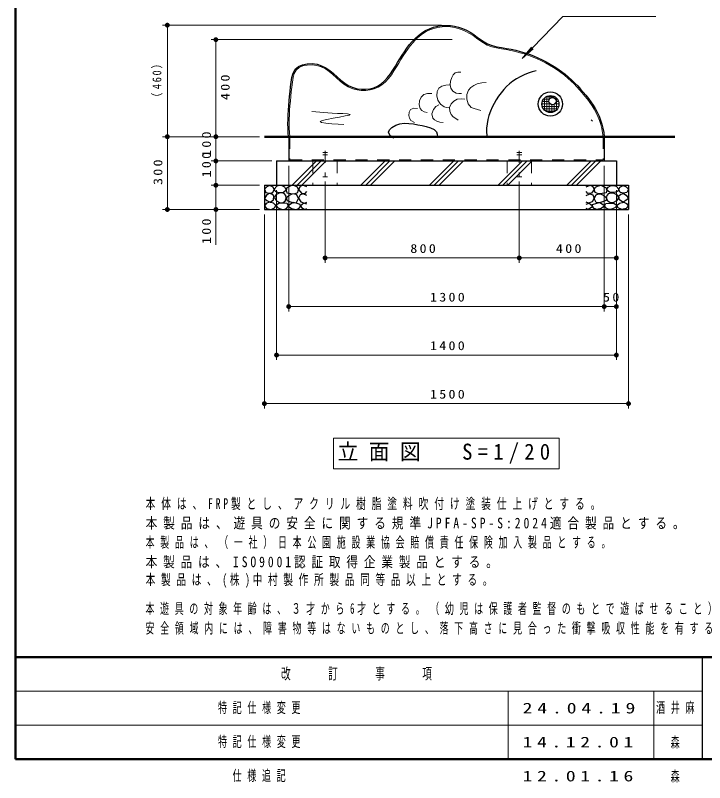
# Model space of a CAD drawing. Units: millimetres on the paper, scale 1:20. Extents: x -385 to 0, y -5 to 267.
# Drawn here: x -385 to -243, y -4.8 to 153.3 of the extents above; entities that cross this region are included whole.
import ezdxf
from ezdxf.enums import TextEntityAlignment as Align

# ---------------------------------------------------------------- set-up
doc = ezdxf.new("R2010")
doc.units = ezdxf.units.MM
doc.linetypes.add('USER1', pattern=[4.5, 2.5, -2])
doc.layers.add('LY_1', color=7, linetype='Continuous', lineweight=13)
doc.layers.add('LY_2', color=7, linetype='Continuous', lineweight=13)
doc.styles.add('ＭＳ ゴシック', font='')
doc.styles.get('ＭＳ ゴシック').set_extended_font_data('MS Gothic')

# ---------------------------------------------------------------- blocks, each defined once
blk = doc.blocks.new('filled_dot')
at = {"color": 0, "linetype": 'Continuous', "lineweight": -2, "const_width": 1.25}
blk.add_lwpolyline([(-0.625, 0, 1), (0.625, 0, 1)], format="xyb", close=True, dxfattribs=at)

msp = doc.modelspace()

# ---------------------------------------------------------------- linework, layer by layer
at = {"layer": 'LY_1'}
for p, q in [((-272.21, 153.016), (-280.597, 144.383)), ((-272.21, 153.016), (-253.07, 153.016)), ((-297.225, 151.24), (-354.69, 151.24)), ((-353.69, 128.259), (-353.69, 151.24)), ((-295.039, 148.259), (-344.69, 148.259)), ((-343.69, 128.259), (-343.69, 148.259)), ((-280.597, 144.383), (-278.702, 146.709)), ((-280.597, 144.383), (-278.327, 146.345)), ((-276.201, 136), (-274.993, 136)), ((-276, 133.746), (-276, 136.237)), ((-275.658, 136.5), (-273.883, 136.5)), ((-275.5, 133.401), (-275.5, 136.582)), ((-275, 135.989), (-275, 136.727)), ((-274.5, 136.335), (-274.5, 136.721)), ((-274, 136.257), (-274, 136.563)), ((-273.726, 136), (-273.34, 136)), ((-273.5, 133.788), (-273.5, 136.195)), ((-276.521, 135), (-274.812, 135)), ((-276.5, 134.724), (-276.5, 135.259)), ((-276.45, 134.5), (-273.091, 134.5)), ((-276.445, 135.5), (-275.103, 135.5)), ((-275, 133.257), (-275, 135.208)), ((-274.5, 133.263), (-274.5, 134.862)), ((-274, 133.42), (-274, 134.94)), ((-273.908, 135), (-273.021, 135)), ((-273.616, 135.5), (-273.096, 135.5)), ((-276.212, 134), (-273.329, 134)), ((-275.686, 133.5), (-273.855, 133.5)), ((-343.69, 118.259), (-343.69, 129.947)), ((-334.69, 128.259), (-354.69, 128.259)), ((-334.69, 128.259), (-354.69, 128.259)), ((-353.69, 113.259), (-353.69, 128.259)), ((-332.19, 123.259), (-344.69, 123.259)), ((-343.69, 118.259), (-343.69, 123.259)), ((-328.69, 122.259), (-328.69, 92.259)), ((-327.964, 118.259), (-322.964, 123.259)), ((-326.974, 118.259), (-321.974, 123.259)), ((-325.984, 118.259), (-320.984, 123.259)), ((-313.822, 118.259), (-308.822, 123.259)), ((-312.832, 118.259), (-307.832, 123.259)), ((-311.842, 118.259), (-306.842, 123.259)), ((-299.679, 118.259), (-294.679, 123.259)), ((-298.689, 118.259), (-293.689, 123.259)), ((-297.7, 118.259), (-292.7, 123.259)), ((-285.537, 118.259), (-280.537, 123.259)), ((-284.547, 118.259), (-279.547, 123.259)), ((-283.557, 118.259), (-278.557, 123.259)), ((-271.395, 118.259), (-266.395, 123.259)), ((-270.405, 118.259), (-265.405, 123.259)), ((-269.415, 118.259), (-264.415, 123.259)), ((-263.689, 122.259), (-263.689, 92.259)), ((-263.689, 122.259), (-263.689, 92.259)), ((-321.189, 119.009), (-321.189, 102.275)), ((-281.189, 119.009), (-281.189, 102.275)), ((-334.69, 118.259), (-344.69, 118.259)), ((-343.69, 106.011), (-343.69, 118.259)), ((-331.19, 117.259), (-331.19, 82.259)), ((-261.189, 117.259), (-261.189, 92.259)), ((-261.189, 117.259), (-261.189, 102.275)), ((-261.189, 117.259), (-261.189, 82.259)), ((-334.69, 113.259), (-354.69, 113.259)), ((-333.69, 112.259), (-333.69, 72.259)), ((-258.689, 112.259), (-258.689, 72.259)), ((-281.189, 103.275), (-321.189, 103.275)), ((-261.189, 103.275), (-281.189, 103.275)), ((-263.689, 93.259), (-328.69, 93.259)), ((-261.189, 93.259), (-263.689, 93.259)), ((-261.189, 83.259), (-331.19, 83.259)), ((-258.689, 73.259), (-333.69, 73.259)), ((-272.939, 66.109), (-319.439, 66.109)), ((-319.439, 66.109), (-319.439, 59.809)), ((-272.939, 59.809), (-272.939, 66.109)), ((-319.439, 59.809), (-272.939, 59.809))]:
    msp.add_line(p, q, dxfattribs=at)
at = {"layer": 'LY_1', "lineweight": 50}
msp.add_line((-333.69, 128.259), (-249.14, 128.259), dxfattribs=at)
at = {"layer": 'LY_1', "lineweight": 25}
for p, q in [((-328.689, 128.259), (-328.689, 123.259)), ((-263.689, 128.259), (-263.689, 123.259)), ((-331.19, 123.259), (-261.189, 123.259)), ((-331.19, 123.259), (-331.19, 118.259)), ((-261.189, 123.259), (-261.189, 118.259)), ((-333.69, 118.259), (-258.689, 118.259)), ((-333.69, 118.259), (-333.69, 113.259)), ((-258.689, 118.259), (-258.689, 113.259)), ((-333.69, 113.259), (-258.689, 113.259))]:
    msp.add_line(p, q, dxfattribs=at)
at = {"layer": 'LY_1', "linetype": 'USER1'}
for p, q in [((-328.439, 128.259), (-328.439, 123.509)), ((-263.939, 128.259), (-263.939, 123.509)), ((-320.689, 125.009), (-321.689, 125.009)), ((-321.189, 125.359), (-321.189, 120.009)), ((-280.689, 125.009), (-281.689, 125.009)), ((-281.189, 125.359), (-281.189, 120.009)), ((-328.439, 123.509), (-263.939, 123.509)), ((-320.689, 124.509), (-321.689, 124.509)), ((-280.689, 124.509), (-281.689, 124.509)), ((-323.689, 123.259), (-323.689, 118.259)), ((-318.689, 123.259), (-318.689, 118.259)), ((-283.689, 123.259), (-283.689, 118.259)), ((-278.689, 123.259), (-278.689, 118.259)), ((-320.689, 120.009), (-321.689, 120.009)), ((-280.689, 120.009), (-281.689, 120.009))]:
    msp.add_line(p, q, dxfattribs=at)
at = {"layer": 'LY_1', "lineweight": 25}
for points in [[(-328.737, 128.196), (-328.796, 129.106), (-328.83, 130.021), (-328.839, 130.94), (-328.827, 131.864), (-328.795, 132.794), (-328.745, 133.729), (-328.678, 134.671), (-328.597, 135.621), (-328.504, 136.577), (-328.4, 137.542), (-328.287, 138.516), (-328.167, 139.499), (-328.026, 140.475), (-327.785, 141.386), (-327.349, 142.156), (-326.68, 142.712), (-325.831, 143.081), (-324.897, 143.28), (-323.862, 143.32), (-322.858, 143.187), (-321.902, 142.897), (-321.014, 142.462), (-320.2, 141.901), (-319.44, 141.257), (-318.701, 140.577), (-317.948, 139.908), (-317.157, 139.297), (-316.308, 138.775), (-315.394, 138.375), (-314.569, 138.152), (-313.712, 138.038), (-312.844, 138.034), (-311.986, 138.139), (-311.16, 138.355), (-310.387, 138.682), (-309.62, 139.164), (-308.93, 139.757), (-308.307, 140.438), (-307.737, 141.182), (-307.208, 141.967), (-306.708, 142.769), (-306.248, 143.531), (-305.794, 144.285), (-305.336, 145.028), (-304.865, 145.757), (-304.372, 146.469), (-303.847, 147.163), (-303.266, 147.851), (-302.64, 148.504), (-301.967, 149.109), (-301.246, 149.654), (-300.475, 150.126), (-299.683, 150.504), (-298.854, 150.8), (-297.997, 151.015), (-297.124, 151.145), (-296.243, 151.19), (-295.366, 151.148), (-294.512, 151.021), (-293.675, 150.815), (-292.858, 150.534), (-292.065, 150.186), (-291.299, 149.775), (-290.563, 149.309), (-289.852, 148.794), (-289.152, 148.27), (-288.443, 147.781), (-287.702, 147.367), (-286.787, 147.021), (-285.821, 146.784), (-284.825, 146.609), (-283.819, 146.448), (-282.861, 146.268), (-281.914, 146.057), (-280.979, 145.814), (-280.057, 145.54), (-279.147, 145.234), (-278.251, 144.895), (-277.368, 144.525), (-276.499, 144.123), (-275.645, 143.689), (-274.829, 143.236), (-274.029, 142.753), (-273.247, 142.24), (-272.484, 141.699), (-271.742, 141.13), (-271.024, 140.532), (-270.331, 139.908), (-269.725, 139.319), (-269.14, 138.71), (-268.572, 138.085), (-268.021, 137.444), (-267.484, 136.791), (-266.959, 136.127), (-266.455, 135.464), (-265.974, 134.786), (-265.528, 134.083), (-265.111, 133.314), (-264.747, 132.515), (-264.435, 131.692), (-264.174, 130.849), (-263.964, 129.992), (-263.802, 129.127), (-263.689, 128.259)], [(-277.688, 141.841), (-278.542, 141.617), (-279.384, 141.339), (-280.208, 141.008), (-281.008, 140.621), (-281.777, 140.181), (-282.508, 139.685), (-283.177, 139.153), (-283.805, 138.574), (-284.394, 137.952), (-284.944, 137.293), (-285.457, 136.6), (-285.933, 135.88), (-286.386, 135.108), (-286.795, 134.313), (-287.15, 133.496), (-287.447, 132.659), (-287.678, 131.804), (-287.836, 130.933), (-287.915, 130.043), (-287.912, 129.148), (-287.824, 128.259)], [(-266.358, 131.742), (-266.222, 131.606), (-266.085, 131.47)], [(-307.047, 127.93), (-307.765, 128.46), (-308.119, 129.167), (-307.916, 129.692), (-307.459, 130.157), (-306.65, 130.659), (-305.78, 130.94), (-304.87, 131.042), (-303.939, 131.012), (-303.009, 130.895), (-302.099, 130.734), (-301.214, 130.56), (-300.343, 130.353), (-299.46, 130.074), (-298.746, 129.753), (-298.223, 129.25), (-298.07, 128.773), (-298.058, 128.26)], [(-324.94, 117.924), (-325.795, 118.241), (-326.334, 117.971), (-326.651, 117.369), (-326.065, 116.609), (-325.288, 116.546), (-324.94, 116.942)], [(-267.439, 117.924), (-266.584, 118.241), (-266.045, 117.971), (-265.728, 117.369), (-266.314, 116.609), (-267.091, 116.546), (-267.439, 116.942)], [(-324.956, 116.118), (-325.716, 116.514), (-326.35, 116.26), (-326.651, 115.611), (-326.207, 114.835), (-325.447, 114.597), (-324.956, 114.803)], [(-267.423, 116.118), (-266.663, 116.514), (-266.029, 116.26), (-265.728, 115.611), (-266.172, 114.835), (-266.932, 114.597), (-267.423, 114.803)], [(-324.94, 114.391), (-325.605, 114.597), (-326.255, 114.043), (-326.081, 113.646), (-325.352, 113.282), (-324.94, 113.441)], [(-267.439, 114.391), (-266.774, 114.597), (-266.124, 114.043), (-266.298, 113.646), (-267.027, 113.282), (-267.439, 113.441)]]:
    msp.add_lwpolyline(points, dxfattribs=at)
at = {"layer": 'LY_1', "linetype": 'USER1'}
msp.add_lwpolyline([(-328.488, 128.215), (-328.547, 129.119), (-328.58, 130.027), (-328.589, 130.94), (-328.577, 131.858), (-328.545, 132.783), (-328.495, 133.714), (-328.429, 134.652), (-328.348, 135.598), (-328.255, 136.552), (-328.151, 137.515), (-328.038, 138.486), (-327.919, 139.468), (-327.78, 140.43), (-327.551, 141.297), (-327.158, 141.995), (-326.552, 142.497), (-325.757, 142.842), (-324.866, 143.032), (-323.874, 143.07), (-322.911, 142.943), (-321.994, 142.664), (-321.141, 142.247), (-320.354, 141.704), (-319.607, 141.071), (-318.87, 140.393), (-318.109, 139.717), (-317.3, 139.092), (-316.426, 138.555), (-315.476, 138.139), (-314.618, 137.907), (-313.729, 137.789), (-312.829, 137.784), (-311.939, 137.893), (-311.08, 138.118), (-310.272, 138.46), (-309.47, 138.964), (-308.756, 139.579), (-308.114, 140.278), (-307.533, 141.037), (-306.998, 141.832), (-306.495, 142.639), (-306.034, 143.402), (-305.58, 144.155), (-305.124, 144.895), (-304.657, 145.618), (-304.169, 146.323), (-303.652, 147.007), (-303.08, 147.684), (-302.465, 148.325), (-301.807, 148.917), (-301.104, 149.448), (-300.356, 149.906), (-299.587, 150.273), (-298.781, 150.561), (-297.949, 150.769), (-297.099, 150.896), (-296.243, 150.94), (-295.39, 150.899), (-294.561, 150.776), (-293.746, 150.575), (-292.949, 150.301), (-292.175, 149.961), (-291.425, 149.559), (-290.705, 149.102), (-290.002, 148.594), (-289.3, 148.069), (-288.577, 147.57), (-287.809, 147.141), (-286.859, 146.781), (-285.87, 146.539), (-284.864, 146.362), (-283.861, 146.201), (-282.911, 146.023), (-281.973, 145.814), (-281.047, 145.574), (-280.133, 145.302), (-279.231, 144.998), (-278.343, 144.663), (-277.469, 144.297), (-276.608, 143.898), (-275.762, 143.468), (-274.954, 143.019), (-274.162, 142.541), (-273.387, 142.034), (-272.632, 141.498), (-271.899, 140.935), (-271.188, 140.343), (-270.502, 139.726), (-269.903, 139.143), (-269.322, 138.54), (-268.76, 137.919), (-268.212, 137.283), (-267.678, 136.634), (-267.156, 135.974), (-266.656, 135.316), (-266.181, 134.646), (-265.744, 133.956), (-265.335, 133.203), (-264.978, 132.419), (-264.672, 131.61), (-264.415, 130.782), (-264.208, 129.94), (-264.049, 129.088), (-263.938, 128.233)], dxfattribs=at)
at = {"layer": 'LY_1'}
for points in [[(-293.222, 141.54), (-293.816, 141.586), (-294.375, 141.435), (-294.807, 141.036), (-295.11, 140.491), (-295.369, 139.717), (-295.424, 138.918), (-295.269, 138.235), (-294.9, 137.66), (-294.166, 137.24), (-293.644, 137.132), (-293.117, 137.135)], [(-287.978, 139.443), (-288.928, 139.375), (-289.865, 139.128), (-290.56, 138.822), (-291.177, 138.406), (-291.648, 137.869), (-291.963, 136.985), (-291.963, 135.981), (-291.697, 135.013), (-291.124, 134.303), (-290.475, 134.049), (-289.761, 133.884), (-289.131, 133.674)], [(-295.529, 138.918), (-296.329, 138.891), (-297.109, 138.699), (-297.732, 138.289), (-298.106, 137.561), (-298.162, 136.668), (-297.941, 135.772), (-297.429, 134.952), (-296.683, 134.408), (-296.17, 134.249), (-295.634, 134.198)], [(-299.2, 137.135), (-300.069, 137.183), (-300.878, 136.925), (-301.403, 136.39), (-301.717, 135.667), (-301.815, 134.853), (-301.612, 134.094), (-301.257, 133.654), (-300.773, 133.359), (-300.144, 133.254)], [(-292.383, 135.981), (-293.167, 136.093), (-293.956, 135.981), (-294.665, 135.61), (-295.223, 135.027), (-295.529, 134.303), (-295.515, 133.536), (-295.214, 132.835), (-294.786, 132.372), (-294.271, 131.996), (-293.746, 131.681)], [(-297.732, 134.828), (-298.379, 134.452), (-298.885, 133.884), (-299.176, 132.973), (-298.99, 132.101), (-298.626, 131.734), (-298.151, 131.471), (-297.531, 131.252), (-296.893, 131.157)], [(-323.932, 133.431), (-323.086, 133.366), (-322.279, 133.298), (-321.471, 133.23), (-320.625, 133.165), (-319.701, 133.106), (-318.661, 133.055), (-317.523, 133.011), (-316.541, 132.956), (-316.025, 132.866), (-316.22, 132.72), (-317.023, 132.527), (-318.208, 132.301), (-319.549, 132.057), (-320.819, 131.809), (-321.791, 131.572), (-322.238, 131.36), (-321.962, 131.172), (-321.072, 131.026), (-319.832, 130.917), (-318.501, 130.842), (-317.343, 130.796)], [(-302.137, 134.094), (-302.925, 134.146), (-303.605, 133.884), (-303.891, 133.327), (-303.92, 132.625), (-303.792, 132.048), (-303.5, 131.576), (-302.766, 131.157)]]:
    msp.add_lwpolyline(points, dxfattribs=at)
at = {"layer": 'LY_1', "lineweight": 25}
for points in [[(-332.567, 118.229), (-333.201, 117.928), (-333.676, 117.453), (-333.375, 116.756), (-332.647, 116.613), (-331.95, 116.772), (-331.696, 117.358), (-331.886, 117.865)], [(-330.596, 118.234), (-331.123, 118.098), (-331.704, 117.463), (-331.475, 117.044), (-331.017, 116.807), (-330.502, 116.733), (-329.758, 116.801), (-329.191, 117.342), (-329.475, 117.842), (-330.008, 118.152)], [(-328.005, 118.244), (-328.542, 118.02), (-329.088, 117.752), (-329.205, 117.25), (-329.07, 116.687), (-328.247, 116.526), (-327.522, 116.481), (-326.797, 116.74), (-326.645, 117.349), (-326.878, 117.859), (-327.28, 118.083)], [(-264.374, 118.244), (-263.837, 118.02), (-263.291, 117.752), (-263.174, 117.25), (-263.309, 116.687), (-264.132, 116.526), (-264.857, 116.481), (-265.582, 116.74), (-265.734, 117.349), (-265.501, 117.859), (-265.099, 118.083)], [(-261.783, 118.234), (-261.256, 118.098), (-260.675, 117.463), (-260.904, 117.044), (-261.362, 116.807), (-261.877, 116.733), (-262.621, 116.801), (-263.188, 117.342), (-262.904, 117.842), (-262.371, 118.152)], [(-259.812, 118.229), (-259.178, 117.928), (-258.703, 117.453), (-259.004, 116.756), (-259.732, 116.613), (-260.429, 116.772), (-260.683, 117.358), (-260.493, 117.865)], [(-332.694, 116.581), (-333.233, 116.233), (-333.676, 115.552), (-333.169, 115.092), (-332.504, 114.775), (-331.807, 115.219), (-331.728, 116.059), (-332.136, 116.421)], [(-331.231, 115.017), (-330.61, 114.672), (-329.934, 114.625), (-329.421, 114.987), (-329.177, 115.585), (-329.289, 116.122), (-329.637, 116.531), (-330.103, 116.695), (-330.637, 116.639), (-331.327, 116.27), (-331.623, 115.693)], [(-328.055, 116.413), (-328.61, 116.116), (-329.137, 115.697), (-329.083, 115.143), (-328.339, 114.873), (-327.704, 114.656), (-327.055, 114.683), (-326.65, 115.548), (-327.001, 116.305), (-327.505, 116.469)], [(-264.324, 116.413), (-263.769, 116.116), (-263.242, 115.697), (-263.296, 115.143), (-264.04, 114.873), (-264.675, 114.656), (-265.324, 114.683), (-265.729, 115.548), (-265.378, 116.305), (-264.874, 116.469)], [(-261.148, 115.017), (-261.769, 114.672), (-262.445, 114.625), (-262.958, 114.987), (-263.202, 115.585), (-263.09, 116.122), (-262.742, 116.531), (-262.276, 116.695), (-261.742, 116.639), (-261.052, 116.27), (-260.756, 115.693)], [(-259.685, 116.581), (-259.146, 116.233), (-258.703, 115.552), (-259.21, 115.092), (-259.875, 114.775), (-260.572, 115.219), (-260.651, 116.059), (-260.243, 116.421)], [(-332.735, 114.785), (-333.304, 114.466), (-333.642, 114.043), (-333.238, 113.477), (-332.296, 113.274), (-331.58, 113.593), (-331.307, 114.098), (-331.846, 114.554)], [(-329.88, 114.578), (-330.664, 114.537), (-331.326, 114.064), (-330.894, 113.605), (-330.204, 113.294), (-329.639, 113.286), (-329.096, 113.51), (-328.758, 114.037), (-329.015, 114.524)], [(-327.765, 114.669), (-328.535, 114.25), (-328.778, 113.953), (-328.089, 113.466), (-327.143, 113.277), (-326.613, 113.461), (-326.265, 113.885), (-326.292, 114.304), (-327.156, 114.534)], [(-264.614, 114.669), (-263.844, 114.25), (-263.601, 113.953), (-264.29, 113.466), (-265.236, 113.277), (-265.766, 113.461), (-266.114, 113.885), (-266.087, 114.304), (-265.223, 114.534)], [(-262.499, 114.578), (-261.715, 114.537), (-261.053, 114.064), (-261.485, 113.605), (-262.175, 113.294), (-262.74, 113.286), (-263.283, 113.51), (-263.621, 114.037), (-263.364, 114.524)], [(-259.644, 114.785), (-259.075, 114.466), (-258.737, 114.043), (-259.141, 113.477), (-260.083, 113.274), (-260.799, 113.593), (-261.072, 114.098), (-260.533, 114.554)]]:
    msp.add_lwpolyline(points, close=True, dxfattribs=at)
for centre, radius in [((-274.771, 134.992), 2.5), ((-274.771, 134.992), 1.75), ((-274.36, 135.598), 0.75)]:
    msp.add_circle(centre, radius, dxfattribs=at)
at = {"layer": 'LY_2', "lineweight": 50}
for p, q in [((-385, 267), (-385, 0)), ((-385, 21), (0, 21)), ((-385, 0), (0, 0))]:
    msp.add_line(p, q, dxfattribs=at)
at = {"layer": 'LY_2', "lineweight": 25}
msp.add_line((-243.5, 21), (-243.5, 0), dxfattribs=at)
at = {"layer": 'LY_2'}
for p, q in [((-385, 14), (-243.5, 14)), ((-283.5, 14), (-283.5, 0)), ((-253.5, 14), (-253.5, 0)), ((-385, 7), (-243.5, 7))]:
    msp.add_line(p, q, dxfattribs=at)

# ---------------------------------------------------------------- block references
at = {"layer": 'LY_1', "xscale": 0.4, "yscale": 0.4}
for p, rotation in [((-353.69, 151.24), 270), ((-343.69, 148.259), 270), ((-353.69, 128.259), 90), ((-353.69, 128.259), 270), ((-343.69, 128.259), 90), ((-343.69, 123.259), 270), ((-343.69, 123.259), 270), ((-343.69, 118.259), 270), ((-353.69, 113.259), 90), ((-343.69, 113.259), 90), ((-281.189, 103.275), 180), ((-261.189, 103.275), 180), ((-263.689, 93.259), 180), ((-261.189, 93.259), 180), ((-261.189, 83.259), 180), ((-258.689, 73.259), 180)]:
    msp.add_blockref('filled_dot', p, dxfattribs=dict(at, rotation=rotation))
for p in [(-321.189, 103.275), (-281.189, 103.275), (-328.69, 93.259), (-263.689, 93.259), (-331.19, 83.259), (-333.69, 73.259)]:
    msp.add_blockref('filled_dot', p, dxfattribs=at)

# ---------------------------------------------------------------- texts
at = {"layer": 'LY_1', "style": 'ＭＳ ゴシック', "width": 0.6}
for p in [(-250, 3.5), (-250, -3.5)]:
    msp.add_text('森', height=2.199, dxfattribs=at).set_placement(p, align=Align.MIDDLE_LEFT)
at = {"layer": 'LY_1', "char_height": 1.833, "rotation": 90, "style": 'ＭＳ ゴシック'}
for s, insert, attachment_point in [('\\T1.33;\\W0.85;（460）', (-354.69, 140.174), 8), ('\\T1.33;\\W1.15;400', (-342.69, 138.676), 2), ('\\T1.33;\\W1.15;100', (-344.69, 126.947), 8), ('\\T1.33;\\W1.15;100', (-344.69, 122.732), 8), ('\\T1.33;\\W1.15;300', (-354.69, 121.176), 8), ('\\T1.33;\\W1.15;100', (-344.69, 109.011), 8)]:
    msp.add_mtext(s, dxfattribs=dict(at, insert=insert, attachment_point=attachment_point))
at = {"layer": 'LY_1', "style": 'ＭＳ ゴシック'}
for s, insert, char_height, attachment_point in [('\\T1.33;\\W1.15;800', (-300.772, 104.275), 1.833, 8), ('\\T1.33;\\W1.15;400', (-270.772, 104.275), 1.833, 8), ('\\T1.33;\\W1.15;1300', (-295.768, 94.259), 1.833, 8), ('\\T1.34;\\W1.15;50', (-262.011, 94.259), 1.833, 8), ('\\T1.33;\\W1.15;1400', (-295.768, 84.259), 1.833, 8), ('\\T1.33;\\W1.15;1500', (-295.768, 74.259), 1.833, 8), ('\\T1.5;\\W0.95;立面図\u3000S=1/20', (-296.189, 62.959), 3.299, 5), ('\\T1.61;\\W0.65;本体は、FRP製とし、アクリル樹脂塗料吹付け塗装仕上げとする。', (-358.163, 51.309), 2.199, 7), ('\\T1.51;\\W0.8;本製品は、遊具の安全に関する規準JPFA-SP-S:2024適合製品とする。', (-358.163, 47.309), 2.199, 7), ('\\T1.64;\\W0.6;本製品は、（一社）日本公園施設業協会賠償責任保険加入製品とする。', (-358.163, 43.309), 2.199, 7), ('\\T1.5;\\W0.8;本製品は、ISO9001認証取得企業製品とする。', (-358.163, 39.309), 2.199, 7), ('\\T1.58;\\W0.65;本製品は、(株)中村製作所製品同等品以上とする。', (-358.163, 35.309), 2.199, 7), ('\\T1.63;\\W0.6;本遊具の対象年齢は、３才から6才とする。（幼児は保護者監督のもとで遊ばせること）', (-358.196, 29.659), 2.199, 7), ('\\T1.64;\\W0.6;安全領域内には、障害物等はないものとし、落下高さに見合った衝撃吸収性能を有する素材を敷設する。', (-358.196, 25.659), 2.199, 7), ('\\T1.64;\\W0.6;特記仕様変更', (-343.25, 10.5), 2.199, 4), ('\\T1.5;\\W1.35;24.04.19', (-280.5, 10.5), 2.199, 4), ('\\T1.64;\\W0.6;酒井麻', (-253, 10.5), 2.199, 4), ('\\T1.64;\\W0.6;特記仕様変更', (-343.25, 3.5), 2.199, 4), ('\\T1.47;\\W1.35;14.12.01', (-280.5, 3.5), 2.199, 4), ('\\T1.64;\\W0.6;仕様追記', (-340.25, -3.5), 2.199, 4), ('\\T1.47;\\W1.35;12.01.16', (-280.5, -3.5), 2.199, 4)]:
    msp.add_mtext(s, dxfattribs=dict(at, insert=insert, char_height=char_height, attachment_point=attachment_point))
at = {"layer": 'LY_2', "insert": (-330.25, 17.5), "char_height": 2.346, "attachment_point": 4, "style": 'ＭＳ ゴシック'}
msp.add_mtext('\\T1.64;\\W0.6;改\u3000\u3000訂\u3000\u3000事\u3000\u3000項', dxfattribs=at)

doc.saveas('drawing.dxf')
